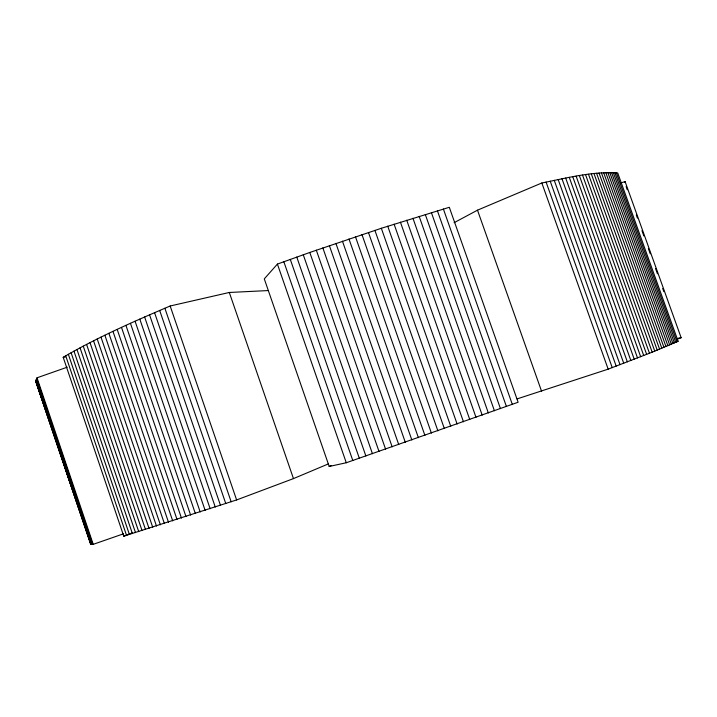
<?xml version="1.0" encoding="UTF-8"?>
<svg xmlns="http://www.w3.org/2000/svg" width="717" height="717" viewBox="0 0 717 717"><rect width="100%" height="100%" fill="white"/><g stroke="black" fill="none" stroke-linecap="round" stroke-linejoin="round"><path stroke-width="1.08" d="M37.096 384.052L35.85 381.381L37.015 377.805L67.237 367.194M624.606 182.369L625.09 181.598L681.15 337.725L676.965 339.213M90.987 543.746L90.88 544.463L93.219 544.337L123.638 533.762M277.416 264.08L264.286 278.877L329.202 466.471L346.284 462.752L518.113 402.246L449.308 207.294L381.336 228.275L309.789 252.465L277.416 264.08L346.284 462.752M328.458 463.863L293.468 478.606L236.619 499.946L123.763 536.182L63.195 357.299C97.387 337.331 133.801 321.512 170.162 305.998L229.306 292.473L267.988 290.573M454.094 222.7L477.495 210.171L541.837 182.978C566.78 178.049 592.072 171.264 617.704 172.914L678.112 341.238L652.174 352.199L608.168 369.156L517.1 398.903M329.202 466.471L331.2 465.539M123.763 536.182L132.116 532.955M671.784 343.291L678.112 341.238M620.868 182.925L625.09 181.598M677.762 338.388L679.626 337.994M63.195 357.299L65.355 356.896M680.433 337.841L681.15 337.725M626.12 186.572L627.25 189.718M636.302 214.93L637.431 218.085M641.957 230.686L643.848 235.947M648.374 248.548L650.256 253.8M655.535 268.508L657.426 273.76M662.705 288.467L663.834 291.622M616.324 172.752L676.982 341.767M614.845 172.627L675.746 342.341M613.259 172.546L674.392 342.95M611.556 172.492L672.931 343.595M609.755 172.483L671.363 344.277M607.837 172.519L669.687 345.002M605.802 172.591L667.894 345.764M603.669 172.707L665.985 346.571M601.42 172.86L663.969 347.404M599.053 173.048L661.836 348.292M596.58 173.29L659.595 349.206M593.99 173.568L657.238 350.165M591.292 173.89L654.764 351.16M588.478 174.249L652.174 352.199M585.556 174.652L649.477 353.266M582.527 175.109L646.653 354.386M579.372 175.602L643.723 355.533M576.118 176.14L640.675 356.725M572.749 176.723L637.521 357.953M569.262 177.341L634.24 359.226M565.668 178.013L630.852 360.534M561.967 178.73L627.357 361.879M558.158 179.492L623.736 363.259M554.241 180.29L620.017 364.675M550.208 181.141L616.181 366.136M546.076 182.037L612.228 367.633M541.837 182.978L608.168 369.156M477.495 210.171L541.595 391.303M443.393 209.032L512.297 404.343M437.424 210.807L506.399 406.467M431.392 212.617L500.439 408.6M425.298 214.464L494.416 410.76M419.158 216.337L488.331 412.938M412.956 218.255L482.191 415.125M406.718 220.191L475.998 417.339M400.427 222.171L469.752 419.562M394.099 224.179L463.46 421.793M387.736 226.205L457.123 424.043M381.336 228.275L450.742 426.292M374.91 230.363L444.334 428.56M368.457 232.478L437.881 430.836M361.977 234.611L431.41 433.113M355.48 236.78L424.903 435.398M348.964 238.958L418.387 437.693M342.448 241.163L411.845 439.987M335.915 243.395L405.284 442.281M329.381 245.635L398.724 444.576M322.847 247.894L392.154 446.861M316.314 250.17L385.576 449.156M309.789 252.465L379.006 451.441M303.273 254.768L372.437 453.718M296.775 257.08L365.876 455.994M290.304 259.411L359.325 458.253M283.842 261.741L352.8 460.511M229.306 292.473L293.468 478.606M170.162 305.998L236.619 499.946M164.874 308.229L231.152 501.766M159.676 310.443L225.765 503.549M154.558 312.639L220.469 505.306M149.548 314.817L215.261 507.027M144.619 316.977L210.144 508.712M139.797 319.101L205.116 510.361M135.074 321.216L200.186 511.983M130.44 323.295L195.356 513.56M125.923 325.357L190.623 515.102M121.496 327.391L185.99 516.607M117.185 329.399L181.455 518.077M112.972 331.371L177.036 519.502M108.876 333.324L172.707 520.892M104.879 335.242L168.495 522.245M100.998 337.142L164.39 523.562M97.225 338.998L160.384 524.835M93.56 340.826L156.494 526.072M90.01 342.627L152.721 527.264M86.578 344.393L149.046 528.411M83.253 346.123L145.497 529.531M80.044 347.826L142.047 530.598M76.952 349.493L138.722 531.629M73.968 351.124L135.495 532.623M71.108 352.719L132.394 533.573M68.357 354.279L129.401 534.479M65.722 355.802L126.524 535.348M37.015 377.805L93.219 544.337M36.585 378.594L92.547 544.427M36.253 379.347L91.973 544.49M36.02 380.055L91.507 544.517M35.886 380.736L91.14 544.499M36.666 383.586L90.772 543.952M35.85 381.381L90.88 544.463M35.913 381.982L90.709 544.382"/></g></svg>
